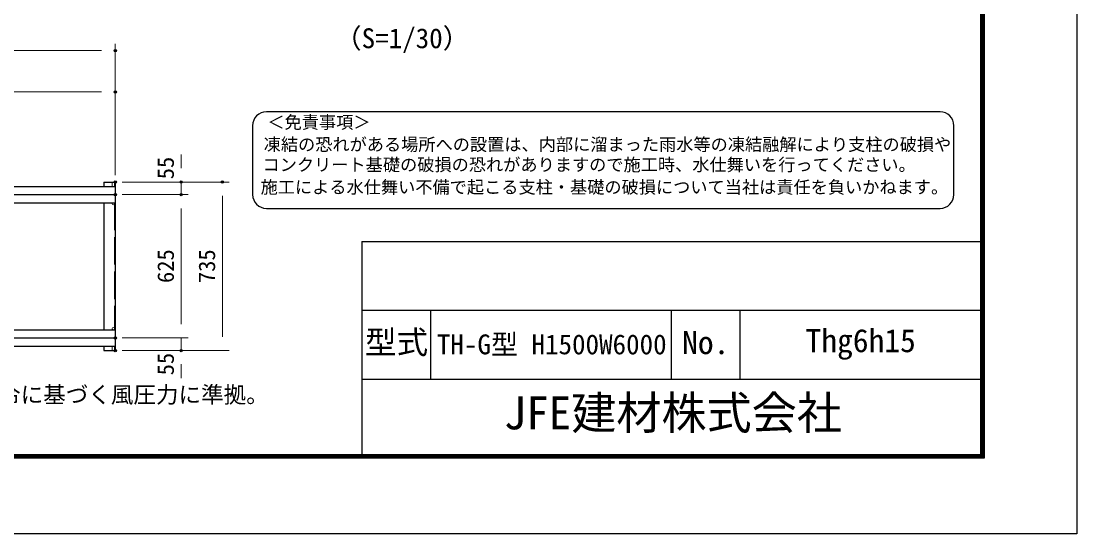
# Model space of a CAD drawing. Units: millimetres, scale not verified. Extents: x -6300 to 6300, y -4455 to 4455.
# Drawn here: x 1693 to 6300, y -4455 to -2219 of the extents above; entities that cross this region are included whole.
import ezdxf
from ezdxf.enums import TextEntityAlignment as Align

# ---------------------------------------------------------------- set-up
doc = ezdxf.new("R2010")
doc.units = ezdxf.units.MM
doc.header["$LTSCALE"] = 20
doc.header["$PDMODE"] = 32
doc.header["$PDSIZE"] = 10
doc.linetypes.add('DASHED', pattern=[7.5, 6, -1.5])
for name, color, linetype, lineweight in [('0-0_D-TTL-TXT', 7, 'Continuous', 25), ('0-1_D-STR1', 1, 'Continuous', 25), ('0-4_D-STR3', 3, 'Continuous', 13), ('0-8_D-STR-DIM', 7, 'Continuous', 13), ('0-C_D-TTL', 7, 'Continuous', 25)]:
    doc.layers.add(name, color=color, linetype=linetype, lineweight=lineweight)
doc.layers.add('0-A_Defpoints', color=8, linetype='Continuous')
doc.styles.add('ＭＳ ゴシック', font='')
doc.styles.get('ＭＳ ゴシック').set_extended_font_data('MS Gothic')

msp = doc.modelspace()

# ---------------------------------------------------------------- linework, layer by layer
at = {"layer": '0-0_D-TTL-TXT', "color": 2}
for p, q in [((5703.24, -2614.55), (2763.41, -2614.55)), ((2703.31, -2674.65), (2703.31, -2975.18)), ((5763.34, -2975.18), (5763.34, -2674.65)), ((2763.41, -3035.29), (5703.24, -3035.29))]:
    msp.add_line(p, q, dxfattribs=at)
for centre, start, end in [((2763.41, -2674.65), 90, 180), ((5703.24, -2674.65), 0, 90), ((2763.41, -2975.18), 180, 270), ((5703.24, -2975.18), 270, 0)]:
    msp.add_arc(centre, 60.11, start, end, dxfattribs=at)
at = {"layer": '0-1_D-STR1'}
for p, q in [((679.21, -2940.11), (2104.21, -2940.11)), ((2054.21, -2920.46), (2054.21, -2940.11)), ((679.21, -2975.46), (2104.21, -2975.46)), ((679.21, -3010.82), (2104.21, -3010.82)), ((2054.21, -3010.82), (2054.21, -3565.11)), ((679.21, -3565.11), (2104.21, -3565.11)), ((679.21, -3600.46), (2104.21, -3600.46)), ((679.21, -3635.82), (2104.21, -3635.82)), ((2054.21, -3635.82), (2054.21, -3655.46)), ((2054.21, -3655.46), (2104.21, -3655.46)), ((2054.21, -3655.46), (2104.21, -3655.46))]:
    msp.add_line(p, q, dxfattribs=at)
at = {"layer": '0-1_D-STR1', "linetype": 'DASHED'}
msp.add_line((2100.21, -3010.82), (2100.21, -3565.11), dxfattribs=at)
at = {"layer": '0-1_D-STR1'}
msp.add_lwpolyline([(2054.21, -2920.46), (2104.21, -2920.46), (2104.21, -3655.46)], dxfattribs=at)
at = {"layer": '0-4_D-STR3'}
for p, q in [((2100.21, -2920.46), (2100.21, -2940.11)), ((2100.21, -2940.11), (2100.21, -2920.46)), ((2091.21, -3015.96), (2091.21, -3010.82)), ((2100.21, -3015.96), (2100.21, -3010.82)), ((2091.21, -3559.96), (2091.21, -3565.11)), ((2100.21, -3559.96), (2100.21, -3565.11)), ((2100.21, -3635.82), (2100.21, -3655.46)), ((2100.21, -3635.82), (2100.21, -3655.46))]:
    msp.add_line(p, q, dxfattribs=at)
for points in [[(2091.21, -2940.11), (2091.21, -2920.46), (2100.21, -2920.46)], [(2091.21, -3635.82), (2091.21, -3655.46), (2100.21, -3655.46)]]:
    msp.add_lwpolyline(points, dxfattribs=at)
for centre in [(2095.71, -3015.96), (2095.71, -3559.96)]:
    msp.add_circle(centre, 4.5, dxfattribs=at)
at = {"layer": '0-8_D-STR-DIM'}
for p, q in [((-5235.79, -2347.48), (2044.21, -2347.48)), ((2104.21, -2890.46), (2104.21, -2317.48)), ((-1235.79, -2527.48), (2044.21, -2527.48)), ((2104.21, -2890.46), (2104.21, -2497.48)), ((2391.56, -2860.46), (2391.56, -2800.46)), ((2134.21, -2920.46), (2421.56, -2920.46)), ((2134.21, -2920.46), (2601.56, -2920.46)), ((2391.56, -2975.46), (2391.56, -2920.46)), ((2134.21, -2975.46), (2421.56, -2975.46)), ((2134.21, -2975.46), (2421.56, -2975.46)), ((2571.56, -3595.46), (2571.56, -2980.46)), ((2391.56, -3540.46), (2391.56, -3035.46)), ((2391.56, -3035.46), (2391.56, -3095.46)), ((2391.56, -3540.46), (2391.56, -3480.46)), ((2134.21, -3600.46), (2421.56, -3600.46)), ((2134.21, -3600.46), (2421.56, -3600.46)), ((2391.56, -3600.46), (2391.56, -3655.46)), ((2134.21, -3655.46), (2601.56, -3655.46)), ((2134.21, -3655.46), (2421.56, -3655.46)), ((2391.56, -3715.46), (2391.56, -3775.46))]:
    msp.add_line(p, q, dxfattribs=at)
at = {"layer": '0-A_Defpoints'}
for p in [(2104.21, -2347.48), (2104.21, -2527.48), (2104.21, -2920.46), (2104.21, -2920.46), (2391.56, -2920.46), (2571.56, -2920.46), (2104.21, -2975.46), (2391.56, -2975.46), (2104.21, -3600.46), (2104.21, -3655.46), (2391.56, -3655.46)]:
    msp.add_point(p, dxfattribs=at)
at = {"layer": '0-C_D-TTL'}
for p, q in [((3180, -3180), (3180, -4110)), ((3180, -3180), (5880, -3180)), ((3180, -3480), (5880, -3480)), ((3480, -3480), (3480, -3780)), ((4530, -3480), (4530, -3780)), ((4830, -3480), (4830, -3780)), ((3180, -3780), (5880, -3780))]:
    msp.add_line(p, q, dxfattribs=at)
at = {"layer": '0-C_D-TTL', "color": 2}
msp.add_lwpolyline([(-6300, 4455), (6300, 4455), (6300, -4455), (-6300, -4455)], close=True, dxfattribs=at)
at = {"layer": '0-C_D-TTL'}
for points in [[(-5895, 4125), (5895, 4125), (5895, -4125), (-5895, -4125)], [(-5891.25, 4121.25), (5891.25, 4121.25), (5891.25, -4121.25), (-5891.25, -4121.25)], [(-5887.5, 4117.5), (5887.5, 4117.5), (5887.5, -4117.5), (-5887.5, -4117.5)], [(-5883.75, 4113.75), (5883.75, 4113.75), (5883.75, -4113.75), (-5883.75, -4113.75)], [(-5880, 4110), (5880, 4110), (5880, -4110), (-5880, -4110)]]:
    msp.add_lwpolyline(points, close=True, dxfattribs=at)

# ---------------------------------------------------------------- texts
at = {"layer": '0-0_D-TTL-TXT', "style": 'ＭＳ ゴシック'}
for s, height, p in [('（S=1/30）', 86.66, (3060.82, -2362.71)), ('＜免責事項＞ \u3000\u3000', 54.99, (2767.87, -2703.72)), ('凍結の恐れがある場所への設置は、内部に溜まった雨水等の凍結融解により支柱の破損や', 54.99, (2751.61, -2800.48)), ('コンクリート基礎の破損の恐れがありますので施工時、水仕舞いを行ってください。', 54.99, (2746.67, -2888.75)), ('施工による水仕舞い不備で起こる支柱・基礎の破損について当社は責任を負いかねます。 ', 54.99, (2738.26, -2986.71)), ('型式', 101, (3193.55, -3699.8)), ('TH-G型 H1500W6000', 86.66, (3507.34, -3697.85)), ('No.', 101, (4577.66, -3701.4)), ('Thg6h15', 101, (5116.22, -3692.87)), ('（設計条件）風荷重：昭和57年改正 建築基準法・同施行令に基づく風圧力に準拠。', 72.14, (-915.91, -3905.4)), ('JFE建材株式会社', 144.3, (3799.04, -4042.43))]:
    msp.add_text(s, height=height, dxfattribs=at).set_placement(p, align=Align.BOTTOM_LEFT)
at = {"layer": '0-8_D-STR-DIM', "style": 'ＭＳ ゴシック'}
for s, p in [('55', (2381.44, -2908.39)), ('625', (2381.44, -3360.86)), ('735', (2561.44, -3361.24)), ('55', (2381.44, -3763.46))]:
    msp.add_text(s, height=72.14, rotation=90, dxfattribs=at).set_placement(p, align=Align.BOTTOM_LEFT)

doc.saveas('drawing.dxf')
